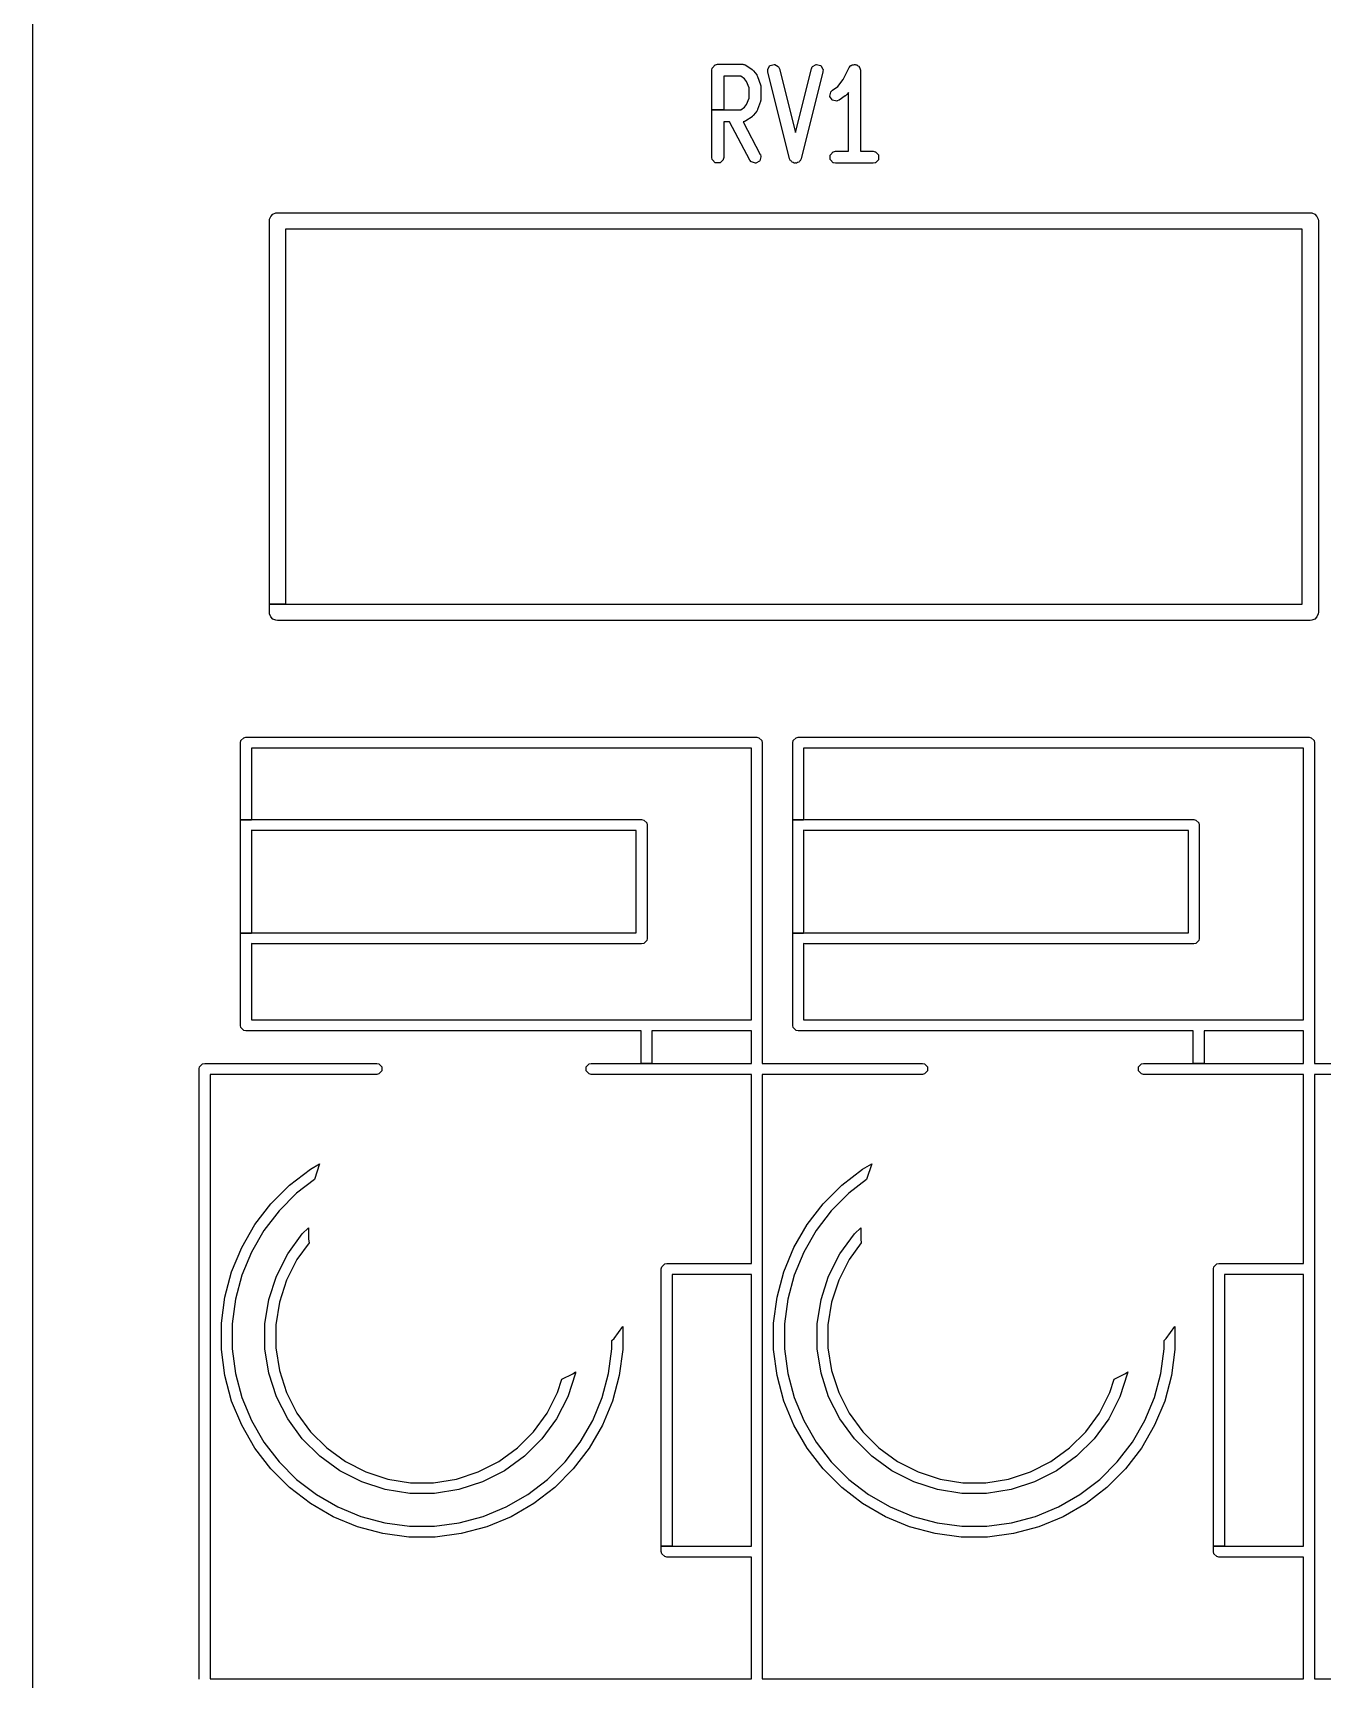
# Model space of a CAD drawing. Header units: millimetres. Extents: x 0 to 98, y 0 to 67.8.
# Drawn here: x 0 to 11.86, y 10.64 to 25.78 of the extents above; entities that cross this region are included whole.
import ezdxf

# ---------------------------------------------------------------- set-up
doc = ezdxf.new("R2010")
doc.units = ezdxf.units.MM
doc.layers.add('Edge.Cuts', color=254, linetype='CONTINUOUS', true_color=0xd0d2cd)

msp = doc.modelspace()

# ---------------------------------------------------------------- linework, layer by layer
at = {"layer": 'Edge.Cuts', "linetype": 'CONTINUOUS'}
for p, q in [((0, 0), (0, 67.8)), ((6.245096, 25.43608), (6.248902, 25.455214)), ((6.248902, 25.455214), (6.25027, 25.457775)), ((6.25027, 25.457775), (6.27733, 25.484835)), ((6.27733, 25.484835), (6.279891, 25.486203)), ((6.279891, 25.486203), (6.299025, 25.490009)), ((6.299025, 25.490009), (6.3, 25.490105)), ((6.3, 25.490105), (6.528571, 25.490105)), ((6.528571, 25.490105), (6.529546, 25.490009)), ((6.529546, 25.490009), (6.535817, 25.488763)), ((6.535817, 25.488763), (6.537295, 25.489057)), ((6.537295, 25.489057), (6.540182, 25.488776)), ((6.540182, 25.488776), (6.544304, 25.487075)), ((6.544304, 25.487075), (6.548681, 25.486203)), ((6.548681, 25.486203), (6.551241, 25.484835)), ((6.551241, 25.484835), (6.552307, 25.483769)), ((6.552307, 25.483769), (6.558215, 25.481329)), ((6.558215, 25.481329), (6.559079, 25.480868)), ((6.559079, 25.480868), (6.616222, 25.442773)), ((6.616222, 25.442773), (6.616981, 25.442152)), ((6.616981, 25.442152), (6.622861, 25.436284)), ((6.759836, 25.442221), (6.760543, 25.445036)), ((6.760784, 25.422735), (6.759836, 25.442221)), ((6.760543, 25.445036), (6.780232, 25.477851)), ((6.780232, 25.477851), (6.783306, 25.48013)), ((6.783306, 25.48013), (6.820431, 25.489411)), ((6.820431, 25.489411), (6.824216, 25.488847)), ((6.824216, 25.488847), (6.857031, 25.469158)), ((6.857031, 25.469158), (6.85898, 25.467007)), ((6.85898, 25.467007), (6.867313, 25.449368)), ((6.867313, 25.449368), (6.867643, 25.448445)), ((6.867643, 25.448445), (7.014285, 24.861877)), ((7.014285, 24.861877), (7.160927, 25.448445)), ((7.160927, 25.448445), (7.161257, 25.449368)), ((7.161257, 25.449368), (7.16959, 25.467007)), ((7.16959, 25.467007), (7.171539, 25.469158)), ((7.171539, 25.469158), (7.204354, 25.488847)), ((7.204354, 25.488847), (7.208139, 25.489411)), ((7.208139, 25.489411), (7.245264, 25.48013)), ((7.245264, 25.48013), (7.248338, 25.477852)), ((7.248338, 25.477852), (7.248338, 25.477851)), ((7.248338, 25.477851), (7.268027, 25.445036)), ((7.268734, 25.442221), (7.267786, 25.422735)), ((7.268027, 25.445036), (7.268734, 25.442221)), ((7.453025, 25.349856), (7.50795, 25.459702)), ((7.50795, 25.459702), (7.508472, 25.460532)), ((7.508472, 25.460532), (7.520433, 25.475944)), ((7.520433, 25.475944), (7.522801, 25.477621)), ((7.522801, 25.477621), (7.529489, 25.479851)), ((7.529489, 25.479851), (7.534474, 25.484835)), ((7.534474, 25.484835), (7.538009, 25.486299)), ((7.538009, 25.486299), (7.548837, 25.486299)), ((7.548837, 25.486299), (7.559107, 25.489722)), ((7.559107, 25.489722), (7.562924, 25.489451)), ((7.562924, 25.489451), (7.569228, 25.486299)), ((7.569228, 25.486299), (7.576277, 25.486299)), ((7.576277, 25.486299), (7.579813, 25.484835)), ((7.579813, 25.484835), (7.58747, 25.477178)), ((7.58747, 25.477178), (7.597152, 25.472337)), ((7.597152, 25.472337), (7.599659, 25.469446)), ((7.599659, 25.469446), (7.601887, 25.462761)), ((7.601887, 25.462761), (7.606873, 25.457775)), ((7.606873, 25.457775), (7.608241, 25.455214)), ((7.608241, 25.455214), (7.612047, 25.43608)), ((6.245, 25.435105), (6.245096, 25.43608)), ((6.245, 25.071058), (6.245, 25.435105)), ((6.511919, 25.380105), (6.355, 25.380105)), ((6.355, 25.380105), (6.355, 25.071058)), ((6.547366, 25.356474), (6.511919, 25.380105)), ((6.565555, 25.332223), (6.547366, 25.356474)), ((6.587857, 25.272751), (6.565555, 25.332223)), ((6.622861, 25.436284), (6.629052, 25.430733)), ((6.629052, 25.430733), (6.629714, 25.43001)), ((6.629714, 25.43001), (6.658285, 25.391915)), ((6.658285, 25.391915), (6.658794, 25.391077)), ((6.658794, 25.391077), (6.661753, 25.384906)), ((6.661753, 25.384906), (6.66535, 25.379106)), ((6.66535, 25.379106), (6.665783, 25.378227)), ((6.665783, 25.378227), (6.694355, 25.302037)), ((6.694355, 25.302037), (6.694607, 25.301089)), ((6.694607, 25.301089), (6.696032, 25.292389)), ((6.696032, 25.292389), (6.697761, 25.2837)), ((6.760927, 25.421765), (6.760784, 25.422735)), ((6.960927, 24.621765), (6.760927, 25.421765)), ((7.267643, 25.421765), (7.067643, 24.621765)), ((7.267786, 25.422735), (7.267643, 25.421765)), ((7.404509, 25.285168), (7.453025, 25.349856)), ((7.612047, 25.43608), (7.612143, 25.435105)), ((7.612143, 25.435105), (7.612143, 24.690105)), ((6.565555, 25.118942), (6.587857, 25.178414)), ((6.587857, 25.178414), (6.587857, 25.272751)), ((6.694355, 25.149126), (6.665783, 25.072936)), ((6.694607, 25.150074), (6.694355, 25.149126)), ((6.696032, 25.158776), (6.694607, 25.150074)), ((6.697761, 25.167463), (6.696032, 25.158776)), ((6.697761, 25.2837), (6.697857, 25.282724)), ((6.697857, 25.168439), (6.697761, 25.167463)), ((6.697857, 25.282724), (6.697857, 25.168439)), ((7.331762, 25.197812), (7.339267, 25.235337)), ((7.332505, 25.194058), (7.331762, 25.197812)), ((7.353732, 25.162217), (7.332505, 25.194058)), ((7.339267, 25.235337), (7.340638, 25.237895)), ((7.340638, 25.237895), (7.354447, 25.251676)), ((7.353732, 25.162216), (7.353732, 25.162217)), ((7.356911, 25.160087), (7.353732, 25.162216)), ((7.354447, 25.251676), (7.355205, 25.252297)), ((7.355205, 25.252297), (7.404509, 25.285168)), ((7.394436, 25.152582), (7.356911, 25.160087)), ((7.397325, 25.152864), (7.394436, 25.152582)), ((7.415357, 25.16031), (7.397325, 25.152864)), ((7.416222, 25.160771), (7.415357, 25.16031)), ((7.473365, 25.198866), (7.416222, 25.160771)), ((7.474124, 25.199487), (7.473365, 25.198866)), ((7.48, 25.205354), (7.474124, 25.199487)), ((7.486195, 25.210906), (7.48, 25.205354)), ((7.486857, 25.211629), (7.486195, 25.210906)), ((7.502143, 25.232011), (7.486857, 25.211629)), ((7.502143, 24.690105), (7.502143, 25.232011)), ((6.245, 24.635105), (6.245, 25.071058)), ((6.245, 25.071058), (6.355, 25.071058)), ((6.355, 25.071058), (6.245, 25.071058)), ((6.355, 25.071058), (6.511918, 25.071058)), ((6.511918, 25.071058), (6.547367, 25.094692)), ((6.547367, 25.094692), (6.565555, 25.118942)), ((6.616222, 25.00839), (6.559079, 24.970295)), ((6.616981, 25.009011), (6.616222, 25.00839)), ((6.62287, 25.01489), (6.616981, 25.009011)), ((6.629051, 25.02043), (6.62287, 25.01489)), ((6.629714, 25.021153), (6.629051, 25.02043)), ((6.658285, 25.059248), (6.629714, 25.021153)), ((6.658794, 25.060087), (6.658285, 25.059248)), ((6.661749, 25.066252), (6.658794, 25.060087)), ((6.66535, 25.072056), (6.661749, 25.066252)), ((6.665783, 25.072936), (6.66535, 25.072056)), ((6.409613, 24.961058), (6.355, 24.961058)), ((6.355, 24.961058), (6.355, 24.635105)), ((6.59416, 24.609539), (6.409613, 24.961058)), ((6.535816, 24.962402), (6.533398, 24.961921)), ((6.533398, 24.961921), (6.691554, 24.66067)), ((6.537293, 24.962106), (6.535816, 24.962402)), ((6.540183, 24.962388), (6.537293, 24.962106)), ((6.544302, 24.96409), (6.540183, 24.962388)), ((6.54868, 24.96496), (6.544302, 24.96409)), ((6.551242, 24.966329), (6.54868, 24.96496)), ((6.552306, 24.967395), (6.551242, 24.966329)), ((6.558214, 24.969833), (6.552306, 24.967395)), ((6.559079, 24.970295), (6.558214, 24.969833)), ((7.335984, 24.657775), (7.363044, 24.684835)), ((7.363044, 24.684835), (7.365605, 24.686203)), ((7.365605, 24.686203), (7.384739, 24.690009)), ((7.384739, 24.690009), (7.385714, 24.690105)), ((7.385714, 24.690105), (7.502143, 24.690105)), ((7.612143, 24.690105), (7.728571, 24.690105)), ((7.728571, 24.690105), (7.729546, 24.690009)), ((7.729546, 24.690009), (7.74868, 24.686203)), ((7.74868, 24.686203), (7.751241, 24.684835)), ((7.751241, 24.684835), (7.778301, 24.657775)), ((6.245096, 24.63413), (6.245, 24.635105)), ((6.248902, 24.614996), (6.245096, 24.63413)), ((6.25027, 24.612435), (6.248902, 24.614996)), ((6.27733, 24.585375), (6.25027, 24.612435)), ((6.280866, 24.583911), (6.27733, 24.585375)), ((6.319134, 24.583911), (6.280866, 24.583911)), ((6.32267, 24.585375), (6.319134, 24.583911)), ((6.34973, 24.612435), (6.32267, 24.585375)), ((6.351098, 24.614996), (6.34973, 24.612435)), ((6.354904, 24.63413), (6.351098, 24.614996)), ((6.355, 24.635105), (6.354904, 24.63413)), ((6.594699, 24.60872), (6.59416, 24.609539)), ((6.606963, 24.593548), (6.594699, 24.60872)), ((6.609364, 24.591917), (6.606963, 24.593548)), ((6.645901, 24.580537), (6.609364, 24.591917)), ((6.649712, 24.580884), (6.645901, 24.580537)), ((6.683595, 24.598672), (6.649712, 24.580884)), ((6.686045, 24.601612), (6.683595, 24.598672)), ((6.697425, 24.638149), (6.686045, 24.601612)), ((6.691554, 24.66067), (6.691922, 24.659762)), ((6.691922, 24.659762), (6.697446, 24.641052)), ((6.697446, 24.641052), (6.697425, 24.638149)), ((6.961257, 24.620842), (6.960927, 24.621765)), ((6.96959, 24.603203), (6.961257, 24.620842)), ((6.971539, 24.601052), (6.96959, 24.603203)), ((6.976972, 24.597793), (6.971539, 24.601052)), ((6.980232, 24.592359), (6.976972, 24.597793)), ((6.980232, 24.592358), (6.980232, 24.592359)), ((6.983307, 24.59008), (6.980232, 24.592358)), ((6.994479, 24.587288), (6.983307, 24.59008)), ((7.004353, 24.581363), (6.994479, 24.587288)), ((7.004354, 24.581362), (7.004353, 24.581363)), ((7.008139, 24.580799), (7.004354, 24.581362)), ((7.014285, 24.582336), (7.008139, 24.580799)), ((7.020431, 24.580799), (7.014285, 24.582336)), ((7.020432, 24.580799), (7.020431, 24.580799)), ((7.024217, 24.581363), (7.020432, 24.580799)), ((7.034089, 24.587288), (7.024217, 24.581363)), ((7.045263, 24.59008), (7.034089, 24.587288)), ((7.045264, 24.59008), (7.045263, 24.59008)), ((7.048338, 24.592359), (7.045264, 24.59008)), ((7.051597, 24.597793), (7.048338, 24.592359)), ((7.057031, 24.601052), (7.051597, 24.597793)), ((7.05898, 24.603203), (7.057031, 24.601052)), ((7.067313, 24.620842), (7.05898, 24.603203)), ((7.067643, 24.621765), (7.067313, 24.620842)), ((7.33452, 24.654239), (7.335984, 24.657775)), ((7.33452, 24.615971), (7.33452, 24.654239)), ((7.335984, 24.612435), (7.33452, 24.615971)), ((7.363044, 24.585375), (7.335984, 24.612435)), ((7.365605, 24.584007), (7.363044, 24.585375)), ((7.384739, 24.580201), (7.365605, 24.584007)), ((7.385714, 24.580105), (7.384739, 24.580201)), ((7.728571, 24.580105), (7.385714, 24.580105)), ((7.729546, 24.580201), (7.728571, 24.580105)), ((7.74868, 24.584007), (7.729546, 24.580201)), ((7.751241, 24.585375), (7.74868, 24.584007)), ((7.778301, 24.612435), (7.751241, 24.585375)), ((7.778301, 24.657775), (7.779765, 24.654239)), ((7.779765, 24.615971), (7.778301, 24.612435)), ((7.779765, 24.654239), (7.779765, 24.615971)), ((2.176441, 24.064632), (2.18764, 24.091668)), ((2.18764, 24.091668), (2.208332, 24.11236)), ((2.208332, 24.11236), (2.235368, 24.123559)), ((2.235368, 24.123559), (2.25, 24.125)), ((2.25, 24.125), (11.75, 24.125)), ((11.75, 24.125), (11.764632, 24.123559)), ((11.764632, 24.123559), (11.791668, 24.11236)), ((11.791668, 24.11236), (11.81236, 24.091668)), ((11.81236, 24.091668), (11.823559, 24.064632)), ((2.175, 24.05), (2.176441, 24.064632)), ((2.175, 20.525), (2.175, 24.05)), ((11.675, 23.975), (2.325, 23.975)), ((2.325, 23.975), (2.325, 20.525)), ((11.675, 20.525), (11.675, 23.975)), ((11.823559, 24.064632), (11.825, 24.05)), ((11.825, 24.05), (11.825, 20.45)), ((2.175, 20.45), (2.175, 20.525)), ((2.175, 20.525), (2.325, 20.525)), ((2.325, 20.525), (2.175, 20.525)), ((2.176441, 20.435368), (2.175, 20.45)), ((2.325, 20.525), (11.675, 20.525)), ((11.825, 20.45), (11.823559, 20.435368)), ((2.18764, 20.408332), (2.176441, 20.435368)), ((2.208332, 20.38764), (2.18764, 20.408332)), ((2.235368, 20.376441), (2.208332, 20.38764)), ((2.25, 20.375), (2.235368, 20.376441)), ((11.75, 20.375), (2.25, 20.375)), ((11.764632, 20.376441), (11.75, 20.375)), ((11.791668, 20.38764), (11.764632, 20.376441)), ((11.81236, 20.408332), (11.791668, 20.38764)), ((11.823559, 20.435368), (11.81236, 20.408332)), ((1.91, 19.25), (1.913806, 19.269134)), ((1.91, 18.541011), (1.91, 19.25)), ((1.913806, 19.269134), (1.940866, 19.296194)), ((1.940866, 19.296194), (1.96, 19.3)), ((1.96, 19.3), (6.66, 19.3)), ((6.66, 19.3), (6.679134, 19.296194)), ((6.679134, 19.296194), (6.706194, 19.269134)), ((6.706194, 19.269134), (6.71, 19.25)), ((6.71, 19.25), (6.71, 16.3)), ((6.99, 19.25), (6.993806, 19.269134)), ((6.99, 18.541011), (6.99, 19.25)), ((6.993806, 19.269134), (7.020866, 19.296194)), ((7.020866, 19.296194), (7.04, 19.3)), ((7.04, 19.3), (11.74, 19.3)), ((11.74, 19.3), (11.759134, 19.296194)), ((11.759134, 19.296194), (11.786194, 19.269134)), ((11.786194, 19.269134), (11.79, 19.25)), ((11.79, 19.25), (11.79, 16.3)), ((6.61, 19.2), (2.01, 19.2)), ((2.01, 19.2), (2.01, 18.541011)), ((6.61, 16.7), (6.61, 19.2)), ((11.69, 19.2), (7.09, 19.2)), ((7.09, 19.2), (7.09, 18.541011)), ((11.69, 16.7), (11.69, 19.2)), ((1.91, 17.498011), (1.91, 18.541011)), ((1.91, 18.541011), (2.01, 18.541011)), ((2.01, 18.541011), (1.91, 18.541011)), ((2.01, 18.541011), (2.02, 18.543)), ((2.02, 18.543), (5.6, 18.543)), ((5.6, 18.543), (5.619134, 18.539194)), ((5.619134, 18.539194), (5.646194, 18.512134)), ((5.646194, 18.512134), (5.65, 18.493)), ((5.65, 18.493), (5.65, 17.45)), ((6.99, 17.498011), (6.99, 18.541011)), ((6.99, 18.541011), (7.09, 18.541011)), ((7.09, 18.541011), (6.99, 18.541011)), ((7.09, 18.541011), (7.1, 18.543)), ((7.1, 18.543), (10.68, 18.543)), ((10.68, 18.543), (10.699134, 18.539194)), ((10.699134, 18.539194), (10.726194, 18.512134)), ((10.726194, 18.512134), (10.73, 18.493)), ((10.73, 18.493), (10.73, 17.45)), ((2.02, 18.443), (2.01, 18.44499)), ((2.01, 18.44499), (2.01, 17.498011)), ((5.55, 18.443), (2.02, 18.443)), ((5.55, 17.5), (5.55, 18.443)), ((7.1, 18.443), (7.09, 18.44499)), ((7.09, 18.44499), (7.09, 17.498011)), ((10.63, 18.443), (7.1, 18.443)), ((10.63, 17.5), (10.63, 18.443)), ((1.91, 16.65), (1.91, 17.498011)), ((1.91, 17.498011), (2.01, 17.498011)), ((2.01, 17.498011), (1.91, 17.498011)), ((2.01, 17.498011), (2.02, 17.5)), ((2.02, 17.5), (5.55, 17.5)), ((5.646194, 17.430866), (5.619134, 17.403806)), ((5.65, 17.45), (5.646194, 17.430866)), ((6.99, 16.65), (6.99, 17.498011)), ((6.99, 17.498011), (7.09, 17.498011)), ((7.09, 17.498011), (6.99, 17.498011)), ((7.09, 17.498011), (7.1, 17.5)), ((7.1, 17.5), (10.63, 17.5)), ((10.726194, 17.430866), (10.699134, 17.403806)), ((10.73, 17.45), (10.726194, 17.430866)), ((2.02, 17.4), (2.01, 17.40199)), ((2.01, 17.40199), (2.01, 16.7)), ((5.6, 17.4), (2.02, 17.4)), ((5.619134, 17.403806), (5.6, 17.4)), ((7.1, 17.4), (7.09, 17.40199)), ((7.09, 17.40199), (7.09, 16.7)), ((10.68, 17.4), (7.1, 17.4)), ((10.699134, 17.403806), (10.68, 17.4)), ((2.01, 16.7), (6.61, 16.7)), ((7.09, 16.7), (11.69, 16.7)), ((1.913806, 16.630866), (1.91, 16.65)), ((1.940866, 16.603806), (1.913806, 16.630866)), ((1.96, 16.6), (1.940866, 16.603806)), ((5.594, 16.6), (1.96, 16.6)), ((5.594, 16.3), (5.594, 16.6)), ((6.61, 16.6), (5.694, 16.6)), ((5.694, 16.6), (5.694, 16.3)), ((6.61, 16.3), (6.61, 16.6)), ((6.993806, 16.630866), (6.99, 16.65)), ((7.020866, 16.603806), (6.993806, 16.630866)), ((7.04, 16.6), (7.020866, 16.603806)), ((10.674, 16.6), (7.04, 16.6)), ((10.674, 16.3), (10.674, 16.6)), ((11.69, 16.6), (10.774, 16.6)), ((10.774, 16.6), (10.774, 16.3)), ((11.69, 16.3), (11.69, 16.6)), ((1.53, 16.25), (1.533806, 16.269134)), ((1.53, 10.635328), (1.53, 16.25)), ((1.533806, 16.269134), (1.560866, 16.296194)), ((1.560866, 16.296194), (1.58, 16.3)), ((1.58, 16.3), (3.164, 16.3)), ((3.164, 16.3), (3.183134, 16.296194)), ((3.183134, 16.203806), (3.164, 16.2)), ((3.183134, 16.296194), (3.210194, 16.269134)), ((3.210194, 16.230866), (3.183134, 16.203806)), ((3.210194, 16.269134), (3.210194, 16.230866)), ((5.089806, 16.269134), (5.116866, 16.296194)), ((5.089806, 16.230866), (5.089806, 16.269134)), ((5.116866, 16.203806), (5.089806, 16.230866)), ((5.116866, 16.296194), (5.136, 16.3)), ((5.136, 16.2), (5.116866, 16.203806)), ((5.136, 16.3), (5.594, 16.3)), ((5.594, 16.3), (5.694, 16.3)), ((5.694, 16.3), (5.594, 16.3)), ((5.694, 16.3), (6.61, 16.3)), ((6.71, 16.3), (8.184, 16.3)), ((8.184, 16.3), (8.203134, 16.296194)), ((8.203134, 16.203806), (8.184, 16.2)), ((8.203134, 16.296194), (8.230194, 16.269134)), ((8.230194, 16.230866), (8.203134, 16.203806)), ((8.230194, 16.269134), (8.230194, 16.230866)), ((10.169806, 16.269134), (10.196866, 16.296194)), ((10.169806, 16.230866), (10.169806, 16.269134)), ((10.196866, 16.203806), (10.169806, 16.230866)), ((10.196866, 16.296194), (10.216, 16.3)), ((10.216, 16.2), (10.196866, 16.203806)), ((10.216, 16.3), (10.674, 16.3)), ((10.674, 16.3), (10.774, 16.3)), ((10.774, 16.3), (10.674, 16.3)), ((10.774, 16.3), (11.69, 16.3)), ((11.79, 16.3), (13.264, 16.3)), ((3.164, 16.2), (1.63, 16.2)), ((1.63, 16.2), (1.63, 10.64)), ((6.61, 16.2), (5.136, 16.2)), ((6.61, 14.46), (6.61, 16.2)), ((8.184, 16.2), (6.71, 16.2)), ((6.71, 16.2), (6.71, 10.64)), ((11.69, 16.2), (10.216, 16.2)), ((11.69, 14.46), (11.69, 16.2)), ((13.264, 16.2), (11.79, 16.2)), ((11.79, 16.2), (11.79, 10.64)), ((2.36021, 15.180904), (2.552195, 15.328219)), ((2.552195, 15.328219), (2.637166, 15.377278)), ((2.637166, 15.377278), (2.589712, 15.23123)), ((7.44021, 15.180904), (7.632195, 15.328219)), ((7.632195, 15.328219), (7.717166, 15.377278)), ((7.717166, 15.377278), (7.669712, 15.23123)), ((2.189096, 15.00979), (2.36021, 15.180904)), ((2.589712, 15.23123), (2.426145, 15.10572)), ((7.269096, 15.00979), (7.44021, 15.180904)), ((7.669712, 15.23123), (7.506145, 15.10572)), ((2.041781, 14.817805), (2.189096, 15.00979)), ((2.426145, 15.10572), (2.26428, 14.943855)), ((7.121781, 14.817805), (7.269096, 15.00979)), ((7.506145, 15.10572), (7.34428, 14.943855)), ((2.26428, 14.943855), (2.124928, 14.762248)), ((7.34428, 14.943855), (7.204928, 14.762248)), ((1.920785, 14.608234), (2.041781, 14.817805)), ((2.124928, 14.762248), (2.010473, 14.564005)), ((2.343672, 14.547623), (2.477411, 14.7317)), ((2.477411, 14.7317), (2.534932, 14.789221)), ((2.534932, 14.789221), (2.534932, 14.684465)), ((7.000785, 14.608234), (7.121781, 14.817805)), ((7.204928, 14.762248), (7.090473, 14.564005)), ((7.423672, 14.547623), (7.557411, 14.7317)), ((7.557411, 14.7317), (7.614932, 14.789221)), ((7.614932, 14.789221), (7.614932, 14.684465)), ((1.828179, 14.384663), (1.920785, 14.608234)), ((2.010473, 14.564005), (1.922872, 14.352519)), ((2.240375, 14.344891), (2.343672, 14.547623)), ((2.540549, 14.648997), (2.428936, 14.495373)), ((2.534932, 14.684465), (2.540549, 14.648997)), ((6.908179, 14.384663), (7.000785, 14.608234)), ((7.090473, 14.564005), (7.002872, 14.352519)), ((7.320375, 14.344891), (7.423672, 14.547623)), ((7.620549, 14.648997), (7.508936, 14.495373)), ((7.614932, 14.684465), (7.620549, 14.648997)), ((1.765547, 14.150917), (1.828179, 14.384663)), ((2.428936, 14.495373), (2.332763, 14.306623)), ((5.781, 14.41), (5.784806, 14.429134)), ((5.781, 11.86), (5.781, 14.41)), ((5.784806, 14.429134), (5.811866, 14.456194)), ((5.811866, 14.456194), (5.831, 14.46)), ((5.831, 14.46), (6.61, 14.46)), ((6.845547, 14.150917), (6.908179, 14.384663)), ((7.508936, 14.495373), (7.412763, 14.306623)), ((10.861, 14.41), (10.864806, 14.429134)), ((10.861, 11.86), (10.861, 14.41)), ((10.864806, 14.429134), (10.891866, 14.456194)), ((10.891866, 14.456194), (10.911, 14.46)), ((10.911, 14.46), (11.69, 14.46)), ((1.922872, 14.352519), (1.863626, 14.131408)), ((2.170064, 14.128496), (2.240375, 14.344891)), ((2.332763, 14.306623), (2.267301, 14.105151)), ((6.61, 14.36), (5.881, 14.36)), ((5.881, 14.36), (5.881, 11.86)), ((6.61, 11.86), (6.61, 14.36)), ((7.002872, 14.352519), (6.943626, 14.131408)), ((7.250064, 14.128496), (7.320375, 14.344891)), ((7.412763, 14.306623), (7.347301, 14.105151)), ((11.69, 14.36), (10.961, 14.36)), ((10.961, 14.36), (10.961, 11.86)), ((11.69, 11.86), (11.69, 14.36)), ((1.733961, 13.910996), (1.765547, 14.150917)), ((1.863626, 14.131408), (1.833747, 13.904455)), ((2.13447, 13.903766), (2.170064, 14.128496)), ((2.267301, 14.105151), (2.234162, 13.89592)), ((6.813961, 13.910996), (6.845547, 14.150917)), ((6.943626, 14.131408), (6.913747, 13.904455)), ((7.21447, 13.903766), (7.250064, 14.128496)), ((7.347301, 14.105151), (7.314162, 13.89592)), ((1.733961, 13.904455), (1.733961, 13.910996)), ((1.733961, 13.669004), (1.733961, 13.904455)), ((1.833747, 13.904455), (1.833747, 13.675545)), ((2.13447, 13.89592), (2.13447, 13.903766)), ((2.13447, 13.676234), (2.13447, 13.89592)), ((2.234162, 13.89592), (2.234162, 13.68408)), ((5.34665, 13.770883), (5.426039, 13.880154)), ((5.426039, 13.880154), (5.426039, 13.669004)), ((6.813961, 13.904455), (6.813961, 13.910996)), ((6.813961, 13.669004), (6.813961, 13.904455)), ((6.913747, 13.904455), (6.913747, 13.675545)), ((7.21447, 13.89592), (7.21447, 13.903766)), ((7.21447, 13.676234), (7.21447, 13.89592)), ((7.314162, 13.89592), (7.314162, 13.68408)), ((10.42665, 13.770883), (10.506039, 13.880154)), ((10.506039, 13.880154), (10.506039, 13.669004)), ((1.765547, 13.429083), (1.733961, 13.669004)), ((1.833747, 13.675545), (1.863626, 13.448592)), ((2.170064, 13.451504), (2.13447, 13.676234)), ((2.234162, 13.68408), (2.267301, 13.474849)), ((5.296374, 13.448592), (5.326253, 13.675545)), ((5.326253, 13.750486), (5.34665, 13.770883)), ((5.326253, 13.675545), (5.326253, 13.750486)), ((5.426039, 13.669004), (5.394453, 13.429083)), ((6.845547, 13.429083), (6.813961, 13.669004)), ((6.913747, 13.675545), (6.943626, 13.448592)), ((7.250064, 13.451504), (7.21447, 13.676234)), ((7.314162, 13.68408), (7.347301, 13.474849)), ((10.376374, 13.448592), (10.406253, 13.675545)), ((10.406253, 13.750486), (10.42665, 13.770883)), ((10.406253, 13.675545), (10.406253, 13.750486)), ((10.506039, 13.669004), (10.474453, 13.429083)), ((1.828179, 13.195337), (1.765547, 13.429083)), ((1.863626, 13.448592), (1.922872, 13.227481)), ((2.240375, 13.235109), (2.170064, 13.451504)), ((2.267301, 13.474849), (2.332763, 13.273377)), ((4.827237, 13.273377), (4.866836, 13.395251)), ((4.866836, 13.395251), (4.965998, 13.445776)), ((4.989936, 13.451504), (4.919625, 13.235109)), ((4.965998, 13.445776), (4.992023, 13.464685)), ((4.992023, 13.464685), (4.989936, 13.451504)), ((5.237128, 13.227481), (5.296374, 13.448592)), ((5.394453, 13.429083), (5.331821, 13.195337)), ((6.908179, 13.195337), (6.845547, 13.429083)), ((6.943626, 13.448592), (7.002872, 13.227481)), ((7.320375, 13.235109), (7.250064, 13.451504)), ((7.347301, 13.474849), (7.412763, 13.273377)), ((9.907237, 13.273377), (9.946836, 13.395251)), ((9.946836, 13.395251), (10.045998, 13.445776)), ((10.069936, 13.451504), (9.999625, 13.235109)), ((10.045998, 13.445776), (10.072023, 13.464685)), ((10.072023, 13.464685), (10.069936, 13.451504)), ((10.317128, 13.227481), (10.376374, 13.448592)), ((10.474453, 13.429083), (10.411821, 13.195337)), ((1.920785, 12.971766), (1.828179, 13.195337)), ((1.922872, 13.227481), (2.010473, 13.015995)), ((2.343672, 13.032377), (2.240375, 13.235109)), ((2.332763, 13.273377), (2.428936, 13.084627)), ((4.731064, 13.084627), (4.827237, 13.273377)), ((4.919625, 13.235109), (4.816328, 13.032377)), ((5.149527, 13.015995), (5.237128, 13.227481)), ((5.331821, 13.195337), (5.239215, 12.971766)), ((7.000785, 12.971766), (6.908179, 13.195337)), ((7.002872, 13.227481), (7.090473, 13.015995)), ((7.423672, 13.032377), (7.320375, 13.235109)), ((7.412763, 13.273377), (7.508936, 13.084627)), ((9.811064, 13.084627), (9.907237, 13.273377)), ((9.999625, 13.235109), (9.896328, 13.032377)), ((10.229527, 13.015995), (10.317128, 13.227481)), ((10.411821, 13.195337), (10.319215, 12.971766)), ((2.477411, 12.8483), (2.343672, 13.032377)), ((2.428936, 13.084627), (2.553452, 12.913245)), ((4.606548, 12.913245), (4.731064, 13.084627)), ((4.816328, 13.032377), (4.682589, 12.8483)), ((7.557411, 12.8483), (7.423672, 13.032377)), ((7.508936, 13.084627), (7.633452, 12.913245)), ((9.686548, 12.913245), (9.811064, 13.084627)), ((9.896328, 13.032377), (9.762589, 12.8483)), ((2.041781, 12.762195), (1.920785, 12.971766)), ((2.010473, 13.015995), (2.124928, 12.817752)), ((2.553452, 12.913245), (2.703245, 12.763452)), ((4.456755, 12.763452), (4.606548, 12.913245)), ((5.035072, 12.817752), (5.149527, 13.015995)), ((5.239215, 12.971766), (5.118219, 12.762195)), ((7.121781, 12.762195), (7.000785, 12.971766)), ((7.090473, 13.015995), (7.204928, 12.817752)), ((7.633452, 12.913245), (7.783245, 12.763452)), ((9.536755, 12.763452), (9.686548, 12.913245)), ((10.115072, 12.817752), (10.229527, 13.015995)), ((10.319215, 12.971766), (10.198219, 12.762195)), ((2.189096, 12.57021), (2.041781, 12.762195)), ((2.124928, 12.817752), (2.26428, 12.636145)), ((2.6383, 12.687411), (2.477411, 12.8483)), ((2.703245, 12.763452), (2.874627, 12.638936)), ((4.285373, 12.638936), (4.456755, 12.763452)), ((4.682589, 12.8483), (4.5217, 12.687411)), ((4.89572, 12.636145), (5.035072, 12.817752)), ((5.118219, 12.762195), (4.970904, 12.57021)), ((7.269096, 12.57021), (7.121781, 12.762195)), ((7.204928, 12.817752), (7.34428, 12.636145)), ((7.7183, 12.687411), (7.557411, 12.8483)), ((7.783245, 12.763452), (7.954627, 12.638936)), ((9.365373, 12.638936), (9.536755, 12.763452)), ((9.762589, 12.8483), (9.6017, 12.687411)), ((9.97572, 12.636145), (10.115072, 12.817752)), ((10.198219, 12.762195), (10.050904, 12.57021)), ((2.36021, 12.399096), (2.189096, 12.57021)), ((2.26428, 12.636145), (2.426145, 12.47428)), ((2.822377, 12.553672), (2.6383, 12.687411)), ((2.874627, 12.638936), (3.063377, 12.542763)), ((4.096623, 12.542763), (4.285373, 12.638936)), ((4.5217, 12.687411), (4.337623, 12.553672)), ((4.733855, 12.47428), (4.89572, 12.636145)), ((4.970904, 12.57021), (4.79979, 12.399096)), ((7.44021, 12.399096), (7.269096, 12.57021)), ((7.34428, 12.636145), (7.506145, 12.47428)), ((7.902377, 12.553672), (7.7183, 12.687411)), ((7.954627, 12.638936), (8.143377, 12.542763)), ((9.176623, 12.542763), (9.365373, 12.638936)), ((9.6017, 12.687411), (9.417623, 12.553672)), ((9.813855, 12.47428), (9.97572, 12.636145)), ((10.050904, 12.57021), (9.87979, 12.399096)), ((2.426145, 12.47428), (2.607752, 12.334928)), ((3.025109, 12.450375), (2.822377, 12.553672)), ((3.241504, 12.380064), (3.025109, 12.450375)), ((3.063377, 12.542763), (3.264849, 12.477301)), ((3.264849, 12.477301), (3.47408, 12.444162)), ((3.47408, 12.444162), (3.68592, 12.444162)), ((3.68592, 12.444162), (3.895151, 12.477301)), ((3.895151, 12.477301), (4.096623, 12.542763)), ((4.134891, 12.450375), (3.918496, 12.380064)), ((4.337623, 12.553672), (4.134891, 12.450375)), ((4.552248, 12.334928), (4.733855, 12.47428)), ((7.506145, 12.47428), (7.687752, 12.334928)), ((8.105109, 12.450375), (7.902377, 12.553672)), ((8.321504, 12.380064), (8.105109, 12.450375)), ((8.143377, 12.542763), (8.344849, 12.477301)), ((8.344849, 12.477301), (8.55408, 12.444162)), ((8.55408, 12.444162), (8.76592, 12.444162)), ((8.76592, 12.444162), (8.975151, 12.477301)), ((8.975151, 12.477301), (9.176623, 12.542763)), ((9.214891, 12.450375), (8.998496, 12.380064)), ((9.417623, 12.553672), (9.214891, 12.450375)), ((9.632248, 12.334928), (9.813855, 12.47428)), ((2.552195, 12.251781), (2.36021, 12.399096)), ((2.607752, 12.334928), (2.805995, 12.220473)), ((3.466234, 12.34447), (3.241504, 12.380064)), ((3.693766, 12.34447), (3.466234, 12.34447)), ((3.918496, 12.380064), (3.693766, 12.34447)), ((4.354005, 12.220473), (4.552248, 12.334928)), ((4.79979, 12.399096), (4.607805, 12.251781)), ((7.632195, 12.251781), (7.44021, 12.399096)), ((7.687752, 12.334928), (7.885995, 12.220473)), ((8.546234, 12.34447), (8.321504, 12.380064)), ((8.773766, 12.34447), (8.546234, 12.34447)), ((8.998496, 12.380064), (8.773766, 12.34447)), ((9.434005, 12.220473), (9.632248, 12.334928)), ((9.87979, 12.399096), (9.687805, 12.251781)), ((2.761766, 12.130785), (2.552195, 12.251781)), ((2.985337, 12.038179), (2.761766, 12.130785)), ((2.805995, 12.220473), (3.017481, 12.132872)), ((3.017481, 12.132872), (3.238592, 12.073626)), ((3.921408, 12.073626), (4.142519, 12.132872)), ((4.142519, 12.132872), (4.354005, 12.220473)), ((4.398234, 12.130785), (4.174663, 12.038179)), ((4.607805, 12.251781), (4.398234, 12.130785)), ((7.841766, 12.130785), (7.632195, 12.251781)), ((8.065337, 12.038179), (7.841766, 12.130785)), ((7.885995, 12.220473), (8.097481, 12.132872)), ((8.097481, 12.132872), (8.318592, 12.073626)), ((9.001408, 12.073626), (9.222519, 12.132872)), ((9.222519, 12.132872), (9.434005, 12.220473)), ((9.478234, 12.130785), (9.254663, 12.038179)), ((9.687805, 12.251781), (9.478234, 12.130785)), ((3.219083, 11.975547), (2.985337, 12.038179)), ((3.459004, 11.943961), (3.219083, 11.975547)), ((3.238592, 12.073626), (3.465545, 12.043747)), ((3.465545, 12.043747), (3.694455, 12.043747)), ((3.694455, 12.043747), (3.921408, 12.073626)), ((3.940917, 11.975547), (3.700996, 11.943961)), ((4.174663, 12.038179), (3.940917, 11.975547)), ((8.299083, 11.975547), (8.065337, 12.038179)), ((8.539004, 11.943961), (8.299083, 11.975547)), ((8.318592, 12.073626), (8.545545, 12.043747)), ((8.545545, 12.043747), (8.774455, 12.043747)), ((8.774455, 12.043747), (9.001408, 12.073626)), ((9.020917, 11.975547), (8.780996, 11.943961)), ((9.254663, 12.038179), (9.020917, 11.975547)), ((3.700996, 11.943961), (3.459004, 11.943961)), ((5.781, 11.81), (5.781, 11.86)), ((5.781, 11.86), (5.881, 11.86)), ((5.881, 11.86), (5.781, 11.86)), ((5.881, 11.86), (6.61, 11.86)), ((8.780996, 11.943961), (8.539004, 11.943961)), ((10.861, 11.81), (10.861, 11.86)), ((10.861, 11.86), (10.961, 11.86)), ((10.961, 11.86), (10.861, 11.86)), ((10.961, 11.86), (11.69, 11.86)), ((5.784806, 11.790866), (5.781, 11.81)), ((5.811866, 11.763806), (5.784806, 11.790866)), ((5.831, 11.76), (5.811866, 11.763806)), ((6.61, 11.76), (5.831, 11.76)), ((6.61, 10.64), (6.61, 11.76)), ((10.864806, 11.790866), (10.861, 11.81)), ((10.891866, 11.763806), (10.864806, 11.790866)), ((10.911, 11.76), (10.891866, 11.763806)), ((11.69, 11.76), (10.911, 11.76)), ((11.69, 10.64), (11.69, 11.76)), ((1.63, 10.64), (6.61, 10.64)), ((6.71, 10.64), (11.69, 10.64)), ((11.79, 10.64), (16.77, 10.64))]:
    msp.add_line(p, q, dxfattribs=at)

doc.saveas('drawing.dxf')
